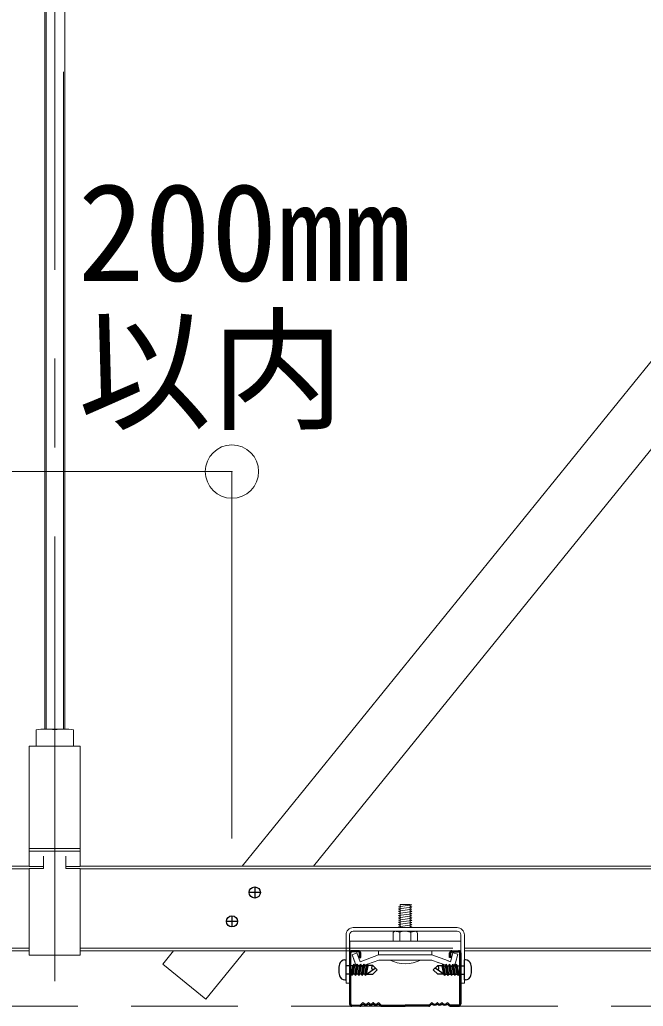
# Model space of a CAD drawing. Units: millimetres, scale not verified. Extents: x -7800 to 7800, y -5387 to 5300.
# Drawn here: x -6034.5 to -5754, y -4198.2 to -3754.4 of the extents above; entities that cross this region are included whole.
import ezdxf
from ezdxf.enums import TextEntityAlignment as Align

# ---------------------------------------------------------------- set-up
doc = ezdxf.new("R2010")
doc.units = ezdxf.units.MM
doc.header["$LTSCALE"] = 40
doc.header["$PDMODE"] = 32
doc.header["$PDSIZE"] = 24
for name, pattern in [('CHAIN1', [8, 5, -1, 1, -1]), ('DASHED1', [1.8, 1.2, -0.6]), ('DASHED2', [3, 2, -1]), ('DOUBLE_CHAIN2', [12.8, 9, -1, 0.6, -0.6, 0.6, -1])]:
    doc.linetypes.add(name, pattern=pattern)
for name, color, linetype, lineweight in [('7-0_中心線', 4, 'CHAIN1', 9), ('7-1_吊り材', 7, 'Continuous', 18), ('7-2_野縁受け', 3, 'Continuous', 18), ('7-3_野縁', 2, 'Continuous', 25), ('7-4_ブレース・補強材', 4, 'Continuous', 9), ('7-5_寸法', 4, 'Continuous', 9), ('7-A_クリップ', 7, 'Continuous', 18), ('7-B_補強金具・金具・その他', 3, 'Continuous', 18), ('7-C_ビス・アンカーボルト・強調図形', 2, 'Continuous', 25), ('7-D_パネル', 4, 'Continuous', 9)]:
    doc.layers.add(name, color=color, linetype=linetype, lineweight=lineweight)
doc.styles.add('ＭＳ ゴシック', font='')
doc.styles.get('ＭＳ ゴシック').set_extended_font_data('MS Gothic')

msp = doc.modelspace()

# ---------------------------------------------------------------- linework, layer by layer
at = {"layer": '7-0_中心線'}
msp.add_line((-6018.73, -4186.86), (-6018.73, -2337.7), dxfattribs=at)
at = {"layer": '7-1_吊り材'}
for p, q in [((-6023.23, -4073.5), (-6023.23, -3265.8)), ((-6014.23, -3265.8), (-6014.23, -4073.5)), ((-6014.53, -4073.5), (-6022.93, -4073.5)), ((-6027.13, -4073.9), (-6027.13, -4081.2)), ((-6018.73, -4073.9), (-6018.73, -4081.2)), ((-6010.33, -4073.9), (-6010.33, -4081.2))]:
    msp.add_line(p, q, dxfattribs=at)
at = {"layer": '7-1_吊り材', "linetype": 'DOUBLE_CHAIN2'}
for p, q in [((-6022.67, -4073.5), (-6022.67, -3265.8)), ((-6014.79, -3265.8), (-6014.79, -4073.5))]:
    msp.add_line(p, q, dxfattribs=at)
at = {"layer": '7-1_吊り材'}
for points in [[(-6030.23, -4127.3), (-6030.23, -4081.2), (-6007.23, -4081.2), (-6007.23, -4127.3)], [(-6030.23, -4128.43), (-6030.23, -4135.34), (-6023.73, -4135.34)], [(-6023.73, -4130.65), (-6023.73, -4136.24), (-6030.23, -4136.24), (-6030.23, -4175.2), (-6007.23, -4175.2), (-6007.23, -4136.24), (-6013.73, -4136.24), (-6013.73, -4130.65)], [(-6013.73, -4135.34), (-6007.23, -4135.34), (-6007.23, -4128.43)]]:
    msp.add_lwpolyline(points, dxfattribs=at)
msp.add_lwpolyline([(-6030.23, -4127.3), (-6007.23, -4127.3), (-6007.23, -4128.43), (-6030.23, -4128.43)], close=True, dxfattribs=at)
for centre in [(-6022.93, -4095.76), (-6014.53, -4095.76)]:
    msp.add_arc(centre, 22.25, 79.1199, 100.8801, dxfattribs=at)
at = {"layer": '7-2_野縁受け'}
for p, q in [((-6736.08, -4135.2), (-6030.23, -4135.2)), ((-6007.23, -4135.2), (-5286.08, -4135.2)), ((-6736.08, -4136.4), (-6030.23, -4136.4)), ((-6007.23, -4136.4), (-5286.08, -4136.4)), ((-6134.48, -4172), (-6030.23, -4172)), ((-6134.48, -4173.2), (-6030.23, -4173.2)), ((-6007.23, -4172), (-5887.68, -4172)), ((-6007.23, -4173.2), (-5887.68, -4173.2)), ((-5834.48, -4172), (-5587.68, -4172)), ((-5834.48, -4173.2), (-5587.68, -4173.2))]:
    msp.add_line(p, q, dxfattribs=at)
at = {"layer": '7-2_野縁受け', "linetype": 'DASHED1'}
for p, q in [((-5887.68, -4172), (-5834.48, -4172)), ((-5887.68, -4173.2), (-5834.48, -4173.2))]:
    msp.add_line(p, q, dxfattribs=at)
at = {"layer": '7-3_野縁'}
for p, q in [((-5886.08, -4174.2), (-5886.08, -4197.16)), ((-5885.58, -4197.18), (-5885.58, -4174.2)), ((-5882.08, -4173.2), (-5885.08, -4173.2)), ((-5882.08, -4173.7), (-5885.08, -4173.7)), ((-5881.58, -4176.2), (-5881.58, -4174.2)), ((-5881.08, -4176.2), (-5881.08, -4174.2)), ((-5841.08, -4176.2), (-5841.08, -4174.2)), ((-5840.58, -4176.2), (-5840.58, -4174.2)), ((-5840.08, -4173.2), (-5837.08, -4173.2)), ((-5840.08, -4173.7), (-5837.08, -4173.7)), ((-5836.58, -4197.18), (-5836.58, -4174.2)), ((-5836.08, -4174.2), (-5836.08, -4197.16)), ((-5881.58, -4176.2), (-5881.08, -4176.2)), ((-5840.58, -4176.2), (-5841.08, -4176.2)), ((-5885.08, -4197.7), (-5881.49, -4197.7)), ((-5885.08, -4197.7), (-5881.49, -4197.7)), ((-5881.14, -4197.56), (-5880.43, -4196.85)), ((-5880.43, -4196.85), (-5881.14, -4197.56)), ((-5880.08, -4197.2), (-5880.79, -4197.91)), ((-5880.08, -4197.2), (-5880.79, -4197.91)), ((-5873.08, -4197.2), (-5872.37, -4197.91)), ((-5872.73, -4196.85), (-5872.02, -4197.56)), ((-5871.67, -4197.7), (-5861.08, -4197.7)), ((-5850.49, -4197.7), (-5861.08, -4197.7)), ((-5849.43, -4196.85), (-5850.14, -4197.56)), ((-5849.08, -4197.2), (-5849.78, -4197.91)), ((-5842.08, -4197.2), (-5841.37, -4197.91)), ((-5842.08, -4197.2), (-5841.37, -4197.91)), ((-5841.02, -4197.56), (-5841.72, -4196.85)), ((-5841.72, -4196.85), (-5841.02, -4197.56)), ((-5837.08, -4197.7), (-5840.66, -4197.7)), ((-5837.08, -4197.7), (-5840.66, -4197.7)), ((-5881.49, -4198.2), (-5885.08, -4198.2)), ((-5881.49, -4198.2), (-5885.08, -4198.2)), ((-5871.67, -4198.2), (-5861.08, -4198.2)), ((-5850.49, -4198.2), (-5861.08, -4198.2)), ((-5840.66, -4198.2), (-5837.08, -4198.2)), ((-5840.66, -4198.2), (-5837.08, -4198.2))]:
    msp.add_line(p, q, dxfattribs=at)
for centre, radius, start, end in [((-5885.08, -4174.2), 1, 90.003, 180.003), ((-5885.08, -4174.2), 0.5, 90.003, 180.003), ((-5882.08, -4174.2), 1, 0.003, 90.003), ((-5882.08, -4174.2), 0.5, 0.003, 90.003), ((-5840.08, -4174.2), 1, 89.997, 179.997), ((-5840.08, -4174.2), 0.5, 89.997, 179.997), ((-5837.08, -4174.2), 1, 359.997, 89.997), ((-5837.08, -4174.2), 0.5, 359.997, 89.997), ((-5885.08, -4197.2), 1, 177.476, 270), ((-5885.08, -4197.2), 1, 177.476, 270), ((-5885.08, -4197.2), 0.5, 177.476, 270), ((-5885.08, -4197.2), 0.5, 177.476, 270), ((-5881.49, -4197.2), 0.5, 270, 315), ((-5881.49, -4197.2), 0.5, 270, 315), ((-5881.49, -4197.2), 1, 270, 315), ((-5881.49, -4197.2), 1, 270, 315), ((-5880.08, -4197.2), 0.5, 46.3972, 135), ((-5878.83, -4195.89), 1.81, 226.3972, 313.6028), ((-5878.83, -4195.89), 1.31, 226.3972, 313.6028), ((-5877.58, -4197.2), 0.5, 36.8699, 133.6028), ((-5876.58, -4196.45), 1.25, 216.8699, 323.1301), ((-5876.58, -4196.45), 0.75, 216.8699, 323.1301), ((-5875.58, -4197.2), 0.5, 36.8699, 143.1301), ((-5875.58, -4197.2), 0.5, 46.3972, 143.1301), ((-5874.33, -4195.89), 1.81, 226.3972, 313.6028), ((-5874.33, -4195.89), 1.31, 226.3972, 313.6028), ((-5873.08, -4197.2), 0.5, 45, 133.6028), ((-5871.67, -4197.2), 1, 225, 270), ((-5871.67, -4197.2), 0.5, 225, 270), ((-5850.49, -4197.2), 0.5, 270, 315), ((-5850.49, -4197.2), 1, 270, 315), ((-5849.08, -4197.2), 0.5, 46.3972, 135), ((-5847.83, -4195.89), 1.81, 226.3972, 313.6028), ((-5847.83, -4195.89), 1.31, 226.3972, 313.6028), ((-5846.58, -4197.2), 0.5, 36.8699, 143.1301), ((-5846.58, -4197.2), 0.5, 36.8699, 133.6028), ((-5845.58, -4196.45), 1.25, 216.8699, 323.1301), ((-5845.58, -4196.45), 0.75, 216.8699, 323.1301), ((-5844.58, -4197.2), 0.5, 46.3972, 143.1301), ((-5843.33, -4195.89), 1.81, 226.3972, 313.6028), ((-5843.33, -4195.89), 1.31, 226.3972, 313.6028), ((-5842.08, -4197.2), 0.5, 45, 133.6028), ((-5840.66, -4197.2), 1, 225, 270), ((-5840.66, -4197.2), 1, 225, 270), ((-5840.66, -4197.2), 0.5, 225, 270), ((-5840.66, -4197.2), 0.5, 225, 270), ((-5837.08, -4197.2), 1, 270, 2.524), ((-5837.08, -4197.2), 1, 270, 2.524), ((-5837.08, -4197.2), 0.5, 270, 2.524), ((-5837.08, -4197.2), 0.5, 270, 2.524)]:
    msp.add_arc(centre, radius, start, end, dxfattribs=at)
at = {"layer": '7-4_ブレース・補強材'}
for p, q in [((-5227.22, -3262.5), (-5934.47, -4135.2)), ((-5195.04, -3262.5), (-5902.29, -4135.2)), ((-5965.26, -4173.2), (-5970.18, -4179.28)), ((-5933.08, -4173.2), (-5950.76, -4195.02)), ((-5950.76, -4195.02), (-5970.18, -4179.28))]:
    msp.add_line(p, q, dxfattribs=at)
at = {"layer": '7-5_寸法'}
for p, q in [((-6018.73, -3957.67), (-6098.42, -3957.67)), ((-6018.73, -3957.67), (-5939.03, -3957.67)), ((-5939.03, -3957.67), (-5939.03, -4122.79))]:
    msp.add_line(p, q, dxfattribs=at)
at = {"layer": '7-5_寸法', "color": 7}
msp.add_point((-5939.03, -3957.67), dxfattribs=at)
at = {"layer": '7-A_クリップ'}
for p, q in [((-5858.05, -4153.57), (-5864.05, -4154.41)), ((-5863.3, -4152.41), (-5858.8, -4152.41)), ((-5863.3, -4162.82), (-5863.3, -4152.41)), ((-5858.05, -4152.57), (-5858.8, -4152.41)), ((-5858.8, -4162.82), (-5858.8, -4152.44)), ((-5858.05, -4153.57), (-5858.8, -4153.17)), ((-5864.05, -4154.41), (-5863.3, -4154.81)), ((-5858.05, -4154.57), (-5864.05, -4155.41)), ((-5864.05, -4155.41), (-5863.3, -4155.81)), ((-5858.05, -4155.57), (-5864.05, -4156.41)), ((-5864.05, -4156.41), (-5863.3, -4156.81)), ((-5858.05, -4156.57), (-5864.05, -4157.41)), ((-5864.05, -4157.41), (-5863.3, -4157.81)), ((-5858.05, -4157.57), (-5864.05, -4158.41)), ((-5858.05, -4154.57), (-5858.8, -4154.17)), ((-5858.05, -4155.57), (-5858.8, -4155.17)), ((-5858.05, -4156.57), (-5858.8, -4156.17)), ((-5858.05, -4157.57), (-5858.8, -4157.17)), ((-5858.05, -4158.57), (-5858.8, -4158.17)), ((-5864.05, -4158.41), (-5863.3, -4158.81)), ((-5858.05, -4158.57), (-5864.05, -4159.41)), ((-5864.05, -4159.41), (-5863.3, -4159.81)), ((-5858.05, -4159.57), (-5864.05, -4160.41)), ((-5864.05, -4160.41), (-5863.3, -4160.81)), ((-5858.05, -4160.57), (-5864.05, -4161.41)), ((-5864.05, -4161.41), (-5863.3, -4161.81)), ((-5858.05, -4161.57), (-5864.05, -4162.41)), ((-5864.05, -4162.41), (-5863.3, -4162.81)), ((-5858.05, -4162.57), (-5859.85, -4162.82)), ((-5858.05, -4159.57), (-5858.8, -4159.17)), ((-5858.05, -4160.57), (-5858.8, -4160.17)), ((-5858.05, -4161.57), (-5858.8, -4161.17)), ((-5858.05, -4162.57), (-5858.8, -4162.17)), ((-5866.55, -4165.42), (-5866.55, -4168.92)), ((-5865.88, -4164.59), (-5866.35, -4164.82)), ((-5865.88, -4164.59), (-5866.35, -4164.82)), ((-5865.55, -4164.42), (-5856.55, -4164.42)), ((-5865.19, -4164.51), (-5863.55, -4164.92)), ((-5865.19, -4164.51), (-5863.55, -4164.92)), ((-5863.55, -4164.92), (-5863.55, -4164.94)), ((-5863.55, -4164.94), (-5863.55, -4168.92)), ((-5858.83, -4164.81), (-5858.55, -4164.92)), ((-5858.83, -4164.81), (-5858.55, -4164.92)), ((-5856.9, -4164.51), (-5858.55, -4164.92)), ((-5856.9, -4164.51), (-5858.55, -4164.92)), ((-5858.55, -4164.92), (-5858.55, -4168.92)), ((-5856.22, -4164.58), (-5855.75, -4164.81)), ((-5856.22, -4164.58), (-5855.75, -4164.81)), ((-5855.55, -4165.42), (-5855.55, -4168.92)), ((-5886.05, -4168.92), (-5886.05, -4173.22)), ((-5886.05, -4168.92), (-5836.05, -4168.92)), ((-5866.55, -4168.92), (-5855.55, -4168.92)), ((-5882.84, -4174.21), (-5885, -4175)), ((-5882.84, -4174.21), (-5885, -4175)), ((-5883.6, -4178.84), (-5885, -4175)), ((-5883.81, -4178.28), (-5885, -4175)), ((-5881.4, -4178.16), (-5882.84, -4174.21)), ((-5881.4, -4178.16), (-5882.84, -4174.21)), ((-5873.04, -4175.11), (-5881.4, -4178.16)), ((-5873.04, -4173.22), (-5873.04, -4175.11)), ((-5873.04, -4175.11), (-5861.05, -4175.11)), ((-5849.06, -4175.11), (-5861.05, -4175.11)), ((-5849.06, -4175.11), (-5861.05, -4175.11)), ((-5849.06, -4175.11), (-5861.05, -4175.11)), ((-5849.06, -4175.11), (-5841.65, -4177.81)), ((-5849.04, -4173.22), (-5849.04, -4175.11)), ((-5840.69, -4178.16), (-5839.61, -4174.1)), ((-5839.61, -4174.1), (-5837.38, -4174.7)), ((-5838.44, -4178.65), (-5837.38, -4174.7)), ((-5880.64, -4180.21), (-5872.94, -4177.41)), ((-5872.26, -4177.41), (-5872.94, -4177.41)), ((-5861.05, -4177.41), (-5872.26, -4177.41)), ((-5854.05, -4177.41), (-5868.05, -4177.41)), ((-5861.05, -4177.41), (-5849.84, -4177.41)), ((-5861.05, -4177.41), (-5851.32, -4177.41)), ((-5861.05, -4177.41), (-5851.9, -4177.41)), ((-5851.56, -4177.41), (-5849.84, -4177.41)), ((-5851.07, -4177.41), (-5849.16, -4177.41)), ((-5845.91, -4178.59), (-5849.16, -4177.41)), ((-5841.46, -4180.21), (-5846.65, -4178.32)), ((-5841.95, -4177.7), (-5840.69, -4178.16))]:
    msp.add_line(p, q, dxfattribs=at)
for points in [[(-5858.05, -4152.57), (-5864.05, -4153.41), (-5863.3, -4153.81)], [(-5886.05, -4173.22), (-5836.05, -4173.22), (-5836.05, -4168.92)]]:
    msp.add_lwpolyline(points, dxfattribs=at)
for centre, radius, start, end in [((-5865.55, -4165.42), 1, 90, 180), ((-5865.43, -4165.48), 1, 75.942, 116.6021), ((-5865.43, -4165.48), 1, 75.942, 116.6021), ((-5861.05, -4170.92), 6.5, 70.0181, 112.6198), ((-5861.05, -4170.92), 6.5, 70.0181, 112.6198), ((-5856.66, -4165.48), 1, 63.7347, 103.8602), ((-5856.66, -4165.48), 1, 63.7347, 103.8602), ((-5856.55, -4165.42), 1, 0, 90), ((-5881.44, -4178.06), 2.3, 200, 300), ((-5861.05, -4163.41), 15.65, 243.4349, 296.565), ((-5840.67, -4178.05), 2.3, 245, 345)]:
    msp.add_arc(centre, radius, start, end, dxfattribs=at)
at = {"layer": '7-B_補強金具・金具・その他'}
for p, q in [((-5886.08, -4166.02), (-5886.08, -4187.82)), ((-5837.68, -4162.82), (-5884.48, -4162.82)), ((-5837.68, -4164.42), (-5884.48, -4164.42)), ((-5836.08, -4166.02), (-5836.08, -4187.82)), ((-5834.48, -4166.02), (-5834.48, -4187.82)), ((-5836.08, -4187.82), (-5834.48, -4187.82))]:
    msp.add_line(p, q, dxfattribs=at)
msp.add_lwpolyline([(-5887.68, -4166.02), (-5887.68, -4187.82), (-5886.08, -4187.82)], dxfattribs=at)
for centre, radius, start, end in [((-5884.48, -4166.02), 3.2, 90, 180.0024), ((-5884.48, -4166.02), 1.6, 90, 180.0024), ((-5837.68, -4166.02), 3.2, 359.9988, 90), ((-5837.68, -4166.02), 1.6, 359.9988, 90)]:
    msp.add_arc(centre, radius, start, end, dxfattribs=at)
at = {"layer": '7-C_ビス・アンカーボルト・強調図形'}
for p, q in [((-5928.75, -4144.52), (-5928.75, -4149.52)), ((-5926.25, -4147.02), (-5931.25, -4147.02)), ((-5939.03, -4157.53), (-5939.03, -4162.53)), ((-5936.53, -4160.03), (-5941.53, -4160.03)), ((-5888.18, -4177.33), (-5887.68, -4177.33)), ((-5887.68, -4186.33), (-5887.68, -4177.33)), ((-5884.73, -4179.97), (-5885.56, -4179.97)), ((-5884.72, -4182.8), (-5884.02, -4179.33)), ((-5884.53, -4179.95), (-5884.02, -4179.33)), ((-5884.51, -4183.7), (-5883.76, -4179.95)), ((-5883.76, -4179.95), (-5884.02, -4179.33)), ((-5883.01, -4179.95), (-5883.76, -4179.95)), ((-5883.76, -4183.7), (-5883.01, -4179.95)), ((-5883.51, -4184.33), (-5882.51, -4179.33)), ((-5883.01, -4179.95), (-5882.51, -4179.33)), ((-5883, -4183.7), (-5882.25, -4179.95)), ((-5882.25, -4179.95), (-5882.51, -4179.33)), ((-5881.5, -4179.95), (-5882.25, -4179.95)), ((-5882.25, -4183.7), (-5881.5, -4179.95)), ((-5881.99, -4184.33), (-5880.99, -4179.33)), ((-5881.5, -4179.95), (-5880.99, -4179.33)), ((-5881.48, -4183.7), (-5880.73, -4179.95)), ((-5880.73, -4179.95), (-5880.99, -4179.33)), ((-5879.98, -4179.95), (-5880.73, -4179.95)), ((-5880.73, -4183.7), (-5879.98, -4179.95)), ((-5880.48, -4184.33), (-5879.48, -4179.33)), ((-5879.98, -4179.95), (-5879.48, -4179.33)), ((-5879.97, -4183.7), (-5879.22, -4179.95)), ((-5879.22, -4179.95), (-5879.48, -4179.33)), ((-5878.47, -4179.95), (-5879.22, -4179.95)), ((-5879.22, -4183.7), (-5878.47, -4179.95)), ((-5878.96, -4184.33), (-5877.96, -4179.33)), ((-5878.47, -4179.95), (-5877.96, -4179.33)), ((-5878.45, -4183.7), (-5877.7, -4179.95)), ((-5877.7, -4179.95), (-5877.96, -4179.33)), ((-5875.7, -4179.83), (-5877.76, -4179.83)), ((-5873.7, -4181.83), (-5875.7, -4179.83)), ((-5848.46, -4181.83), (-5846.46, -4179.83)), ((-5846.46, -4179.83), (-5844.4, -4179.83)), ((-5844.46, -4179.95), (-5844.2, -4179.33)), ((-5843.71, -4183.7), (-5844.46, -4179.95)), ((-5843.69, -4179.95), (-5844.2, -4179.33)), ((-5843.2, -4184.33), (-5844.2, -4179.33)), ((-5843.69, -4179.95), (-5842.94, -4179.95)), ((-5842.94, -4183.7), (-5843.69, -4179.95)), ((-5842.94, -4179.95), (-5842.68, -4179.33)), ((-5842.19, -4183.7), (-5842.94, -4179.95)), ((-5842.18, -4179.95), (-5842.68, -4179.33)), ((-5841.68, -4184.33), (-5842.68, -4179.33)), ((-5842.18, -4179.95), (-5841.43, -4179.95)), ((-5841.43, -4183.7), (-5842.18, -4179.95)), ((-5841.43, -4179.95), (-5841.17, -4179.33)), ((-5840.68, -4183.7), (-5841.43, -4179.95)), ((-5840.66, -4179.95), (-5841.17, -4179.33)), ((-5840.17, -4184.33), (-5841.17, -4179.33)), ((-5840.66, -4179.95), (-5839.91, -4179.95)), ((-5839.91, -4183.7), (-5840.66, -4179.95)), ((-5839.91, -4179.95), (-5839.65, -4179.33)), ((-5839.16, -4183.7), (-5839.91, -4179.95)), ((-5839.15, -4179.95), (-5839.65, -4179.33)), ((-5838.65, -4184.33), (-5839.65, -4179.33)), ((-5839.15, -4179.95), (-5838.4, -4179.95)), ((-5838.4, -4183.7), (-5839.15, -4179.95)), ((-5838.4, -4179.95), (-5838.14, -4179.33)), ((-5837.65, -4183.7), (-5838.4, -4179.95)), ((-5837.63, -4179.95), (-5838.14, -4179.33)), ((-5837.44, -4182.8), (-5838.14, -4179.33)), ((-5837.43, -4179.97), (-5836.6, -4179.97)), ((-5833.98, -4177.33), (-5834.48, -4177.33)), ((-5834.48, -4186.33), (-5834.48, -4177.33)), ((-5884.73, -4183.72), (-5885.56, -4183.72)), ((-5885.3, -4183.72), (-5884.73, -4180.9)), ((-5885.04, -4184.35), (-5885.3, -4183.72)), ((-5885.04, -4184.35), (-5884.73, -4182.81)), ((-5885.04, -4184.35), (-5884.73, -4183.97)), ((-5884.72, -4183.95), (-5884.51, -4183.7)), ((-5883.76, -4183.7), (-5884.72, -4183.7)), ((-5883.51, -4184.33), (-5883.76, -4183.7)), ((-5883.51, -4184.33), (-5883, -4183.7)), ((-5882.25, -4183.7), (-5883, -4183.7)), ((-5881.99, -4184.33), (-5882.25, -4183.7)), ((-5881.99, -4184.33), (-5881.48, -4183.7)), ((-5880.73, -4183.7), (-5881.48, -4183.7)), ((-5880.48, -4184.33), (-5880.73, -4183.7)), ((-5880.48, -4184.33), (-5879.97, -4183.7)), ((-5879.22, -4183.7), (-5879.97, -4183.7)), ((-5878.96, -4184.33), (-5879.22, -4183.7)), ((-5878.96, -4184.33), (-5878.45, -4183.7)), ((-5878.56, -4183.83), (-5875.7, -4183.83)), ((-5878.45, -4183.7), (-5874.53, -4181)), ((-5875.7, -4183.83), (-5873.7, -4181.83)), ((-5846.46, -4183.83), (-5848.46, -4181.83)), ((-5843.71, -4183.7), (-5847.63, -4181)), ((-5843.6, -4183.83), (-5846.46, -4183.83)), ((-5843.2, -4184.33), (-5843.71, -4183.7)), ((-5843.2, -4184.33), (-5842.94, -4183.7)), ((-5842.94, -4183.7), (-5842.19, -4183.7)), ((-5841.68, -4184.33), (-5842.19, -4183.7)), ((-5841.68, -4184.33), (-5841.43, -4183.7)), ((-5841.43, -4183.7), (-5840.68, -4183.7)), ((-5840.17, -4184.33), (-5840.68, -4183.7)), ((-5840.17, -4184.33), (-5839.91, -4183.7)), ((-5839.91, -4183.7), (-5839.16, -4183.7)), ((-5838.65, -4184.33), (-5839.16, -4183.7)), ((-5838.65, -4184.33), (-5838.4, -4183.7)), ((-5838.4, -4183.7), (-5837.44, -4183.7)), ((-5837.44, -4183.95), (-5837.65, -4183.7)), ((-5836.86, -4183.72), (-5837.43, -4180.9)), ((-5837.12, -4184.35), (-5837.43, -4182.81)), ((-5837.43, -4183.72), (-5836.6, -4183.72)), ((-5837.12, -4184.35), (-5837.43, -4183.97)), ((-5837.12, -4184.35), (-5836.86, -4183.72)), ((-5888.18, -4186.33), (-5887.68, -4186.33)), ((-5833.98, -4186.33), (-5834.48, -4186.33))]:
    msp.add_line(p, q, dxfattribs=at)
at = {"layer": '7-C_ビス・アンカーボルト・強調図形', "linetype": 'DASHED2'}
for p, q in [((-5887.67, -4179.96), (-5887.7, -4179.96)), ((-5885.56, -4179.97), (-5887.68, -4179.97)), ((-5836.6, -4179.97), (-5834.48, -4179.97)), ((-5834.49, -4179.96), (-5834.46, -4179.96)), ((-5885.56, -4183.72), (-5887.68, -4183.72)), ((-5887.67, -4183.71), (-5887.67, -4183.71)), ((-5836.6, -4183.72), (-5834.48, -4183.72)), ((-5834.49, -4183.71), (-5834.49, -4183.71))]:
    msp.add_line(p, q, dxfattribs=at)
at = {"layer": '7-C_ビス・アンカーボルト・強調図形'}
for points in [[(-5884.72, -4180.89), (-5884.53, -4179.96), (-5884.72, -4179.96)], [(-5837.44, -4180.89), (-5837.63, -4179.96), (-5837.44, -4179.96)]]:
    msp.add_lwpolyline(points, dxfattribs=at)
for centre in [(-5928.75, -4147.02), (-5939.03, -4160.03)]:
    msp.add_circle(centre, 2.5, dxfattribs=at)
for centre, radius, start, end in [((-5880.35, -4181.83), 10.62, 166.104, 180), ((-5888.18, -4179.89), 2.56, 90, 166.104), ((-5874.53, -4181), 1.66, 135, 214.5524), ((-5847.63, -4181), 1.66, 325.4476, 45), ((-5833.98, -4179.89), 2.56, 13.896, 90), ((-5841.81, -4181.83), 10.62, 360, 13.896), ((-5880.35, -4181.83), 10.62, 180, 193.8961), ((-5888.18, -4183.77), 2.56, 193.8961, 270), ((-5833.98, -4183.77), 2.56, 270, 346.1039), ((-5841.81, -4181.83), 10.62, 346.1039, 0)]:
    msp.add_arc(centre, radius, start, end, dxfattribs=at)
at = {"layer": '7-D_パネル', "linetype": 'DASHED1'}
msp.add_line((-7208.38, -4198.2), (-4912.47, -4198.2), dxfattribs=at)

# ---------------------------------------------------------------- texts
at = {"layer": '7-5_寸法', "style": 'ＭＳ ゴシック'}
for s, p in [('200mm', (-6008.34, -3885.1)), ('以内', (-6008.34, -3947.21))]:
    msp.add_text(s, height=43.99, dxfattribs=at).set_placement(p, align=Align.BOTTOM_LEFT)

doc.saveas('drawing.dxf')
